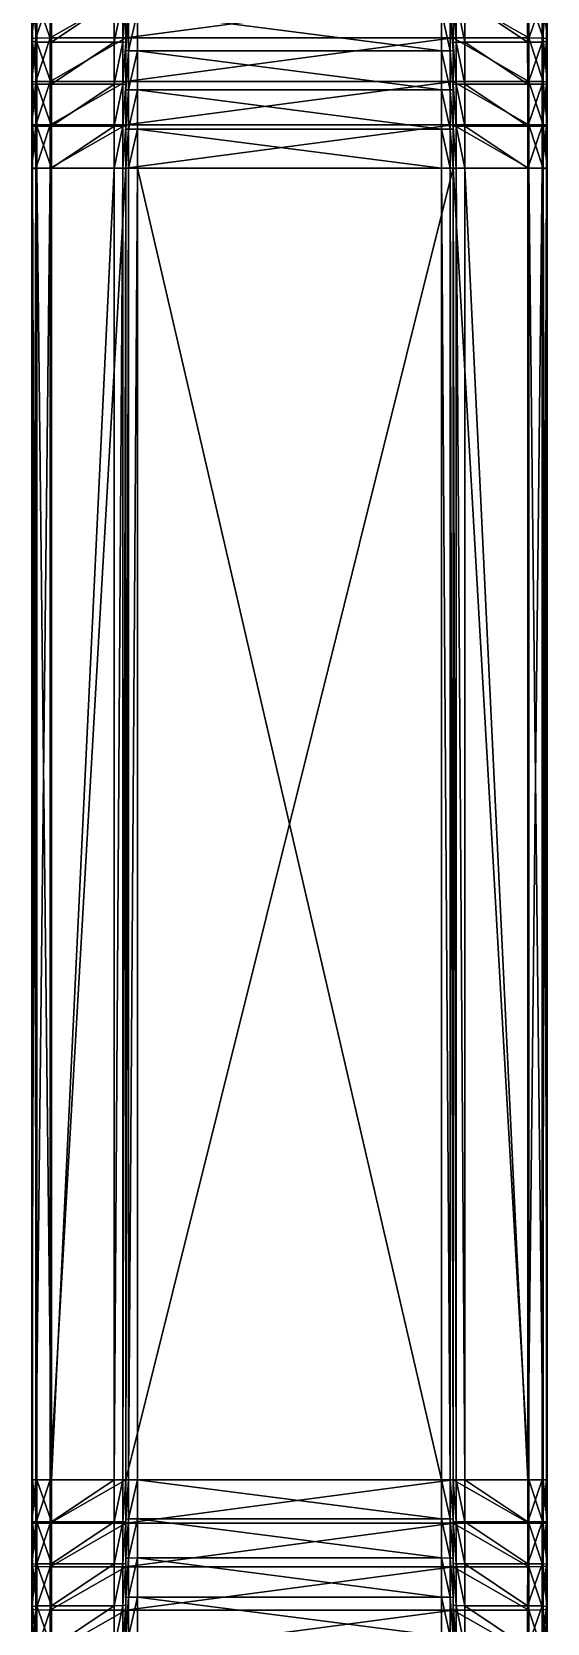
# Model space of a CAD drawing. Header units: metres. Extents: x -3624 to 1108, y -1406 to 909.
# Drawn here: x 1063.2 to 1107.5, y 634.7 to 771.6 of the extents above; entities that cross this region are included whole.
import ezdxf

# ---------------------------------------------------------------- set-up
doc = ezdxf.new("R2010")
doc.units = ezdxf.units.M

msp = doc.modelspace()

# ---------------------------------------------------------------- linework, layer by layer
for points in [[(1063.32, 904.35, 374.43), (1063.2, 785.9, 386.85), (1063.19, 771.04, 387.78)], [(1063.32, 904.35, 374.43), (1063.19, 771.04, 387.78), (1063.26, 774.42, 380.83)], [(1107.54, 771.04, 387.78), (1107.53, 785.9, 386.85), (1107.41, 904.35, 374.43)], [(1107.47, 774.42, 380.83), (1107.54, 771.04, 387.78), (1107.41, 904.35, 374.43)], [(1071.27, 899.02, 366.65), (1071.27, 785.08, 377.5), (1071.27, 508.73, 368.05)], [(1071.27, 874.83, 359.14), (1071.27, 899.02, 366.65), (1071.27, 508.73, 368.05)], [(1099.45, 508.73, 368.05), (1099.45, 785.08, 377.5), (1099.45, 899.02, 366.65)], [(1099.45, 508.73, 368.05), (1099.45, 899.02, 366.65), (1099.45, 874.83, 359.14)], [(1071.27, 874.01, 358.87), (1071.27, 874.83, 359.14), (1071.27, 508.73, 368.05)], [(1099.45, 508.73, 368.05), (1099.45, 874.83, 359.14), (1099.45, 874.01, 358.87)], [(1071.27, 873.23, 358.48), (1071.27, 874.01, 358.87), (1071.27, 508.73, 368.05)], [(1099.45, 508.73, 368.05), (1099.45, 874.01, 358.87), (1099.45, 873.23, 358.48)], [(1071.27, 872.52, 357.96), (1071.27, 873.23, 358.48), (1071.27, 508.73, 368.05)], [(1071.27, 766.64, 360.52), (1071.27, 871.91, 357.34), (1071.27, 872.52, 357.96)], [(1071.27, 766.64, 360.52), (1071.27, 872.52, 357.96), (1071.27, 508.73, 368.05)], [(1071.27, 770.02, 360.41), (1071.27, 871.4, 356.66), (1071.27, 871.91, 357.34)], [(1071.27, 766.64, 360.52), (1071.27, 770.02, 360.41), (1071.27, 871.91, 357.34)], [(1099.45, 763.26, 360.58), (1099.45, 508.73, 368.05), (1099.45, 873.23, 358.48)], [(1099.45, 766.64, 360.52), (1099.45, 763.26, 360.58), (1099.45, 873.23, 358.48)], [(1099.45, 766.64, 360.52), (1099.45, 873.23, 358.48), (1099.45, 872.52, 357.96)], [(1099.45, 766.64, 360.52), (1099.45, 872.52, 357.96), (1099.45, 871.91, 357.34)], [(1099.45, 766.64, 360.52), (1099.45, 871.91, 357.34), (1099.45, 871.4, 356.66)], [(1071.27, 770.02, 360.41), (1071.27, 773.39, 360.27), (1071.27, 871.4, 356.66)], [(1099.45, 770.02, 360.41), (1099.45, 766.64, 360.52), (1099.45, 871.4, 356.66)], [(1099.45, 770.02, 360.41), (1099.45, 871.4, 356.66), (1099.45, 871, 355.9)], [(1099.45, 773.39, 360.27), (1099.45, 770.02, 360.41), (1099.45, 871, 355.9)], [(1063.2, 785.9, 386.85), (1063.19, 778.47, 387.41), (1063.19, 771.04, 387.78)], [(1107.54, 771.04, 387.78), (1107.53, 778.47, 387.41), (1107.53, 785.9, 386.85)], [(1071.27, 785.08, 377.5), (1071.27, 777.89, 378.04), (1071.27, 770.69, 378.4)], [(1071.27, 785.08, 377.5), (1071.27, 770.69, 378.4), (1071.27, 647.08, 378.6)], [(1071.27, 785.08, 377.5), (1071.27, 647.08, 378.6), (1071.27, 509.4, 368.23)], [(1071.27, 785.08, 377.5), (1071.27, 509.4, 368.23), (1071.27, 509.03, 368.17)], [(1071.27, 785.08, 377.5), (1071.27, 509.03, 368.17), (1071.27, 508.73, 368.05)], [(1099.45, 770.69, 378.4), (1099.45, 777.89, 378.04), (1099.45, 785.08, 377.5)], [(1099.45, 647.08, 378.6), (1099.45, 770.69, 378.4), (1099.45, 785.08, 377.5)], [(1099.45, 509.4, 368.23), (1099.45, 647.08, 378.6), (1099.45, 785.08, 377.5)], [(1099.45, 509.03, 368.17), (1099.45, 509.4, 368.23), (1099.45, 785.08, 377.5)], [(1099.45, 508.73, 368.05), (1099.45, 509.03, 368.17), (1099.45, 785.08, 377.5)], [(1063.19, 778.47, 387.41), (1063.19, 774.76, 387.62), (1063.19, 771.04, 387.78)], [(1071.27, 777.89, 378.04), (1071.27, 774.29, 378.25), (1071.27, 770.69, 378.4)], [(1099.45, 770.69, 378.4), (1099.45, 774.29, 378.25), (1099.45, 777.89, 378.04)], [(1107.54, 771.04, 387.78), (1107.54, 774.76, 387.62), (1107.53, 778.47, 387.41)], [(1063.19, 771.04, 387.78), (1063.19, 774.76, 387.62), (1063.53, 774.82, 388.87)], [(1063.53, 774.82, 388.87), (1063.53, 771.09, 389.03), (1063.19, 771.04, 387.78)], [(1063.53, 771.09, 389.03), (1063.53, 774.82, 388.87), (1064.78, 774.84, 389.23)], [(1064.78, 774.84, 389.23), (1064.77, 771.1, 389.4), (1063.53, 771.09, 389.03)], [(1071.27, 774.84, 389.23), (1071.27, 771.1, 389.4), (1064.77, 771.1, 389.4)], [(1064.77, 771.1, 389.4), (1064.78, 774.84, 389.23), (1071.27, 774.84, 389.23)], [(1099.45, 774.84, 389.23), (1099.45, 771.1, 389.4), (1071.27, 771.1, 389.4)], [(1071.27, 771.1, 389.4), (1071.27, 774.84, 389.23), (1099.45, 774.84, 389.23)], [(1099.45, 774.84, 389.23), (1105.95, 774.84, 389.23), (1105.95, 771.1, 389.4)], [(1105.95, 771.1, 389.4), (1099.45, 771.1, 389.4), (1099.45, 774.84, 389.23)], [(1107.2, 771.09, 389.03), (1105.95, 771.1, 389.4), (1105.95, 774.84, 389.23)], [(1105.95, 774.84, 389.23), (1107.2, 774.82, 388.87), (1107.2, 771.09, 389.03)], [(1107.54, 771.04, 387.78), (1107.2, 771.09, 389.03), (1107.2, 774.82, 388.87)], [(1107.2, 774.82, 388.87), (1107.54, 774.76, 387.62), (1107.54, 771.04, 387.78)], [(1063.19, 771.04, 387.78), (1063.26, 770.79, 380.99), (1063.26, 774.42, 380.83)], [(1063.26, 774.42, 380.83), (1063.26, 770.79, 380.99), (1063.62, 770.74, 379.74)], [(1063.62, 770.74, 379.74), (1063.62, 774.36, 379.58), (1063.26, 774.42, 380.83)], [(1063.62, 774.36, 379.58), (1063.62, 770.74, 379.74), (1064.87, 770.73, 379.4)], [(1064.87, 770.73, 379.4), (1064.87, 774.34, 379.24), (1063.62, 774.36, 379.58)], [(1064.87, 770.73, 379.4), (1070.27, 770.73, 379.4), (1070.27, 774.34, 379.24)], [(1070.27, 774.34, 379.24), (1064.87, 774.34, 379.24), (1064.87, 770.73, 379.4)], [(1071.02, 774.33, 378.99), (1070.27, 774.34, 379.24), (1070.27, 770.73, 379.4)], [(1070.27, 770.73, 379.4), (1071.02, 770.72, 379.15), (1071.02, 774.33, 378.99)], [(1071.27, 774.29, 378.25), (1071.02, 774.33, 378.99), (1071.02, 770.72, 379.15)], [(1071.02, 770.72, 379.15), (1071.27, 770.69, 378.4), (1071.27, 774.29, 378.25)], [(1071.52, 773.36, 359.52), (1071.27, 773.39, 360.27), (1071.27, 770.02, 360.41)], [(1099.45, 770.02, 360.41), (1099.45, 773.39, 360.27), (1099.2, 773.36, 359.52)], [(1099.7, 770.72, 379.15), (1099.7, 774.33, 378.99), (1099.45, 774.29, 378.25)], [(1099.45, 774.29, 378.25), (1099.45, 770.69, 378.4), (1099.7, 770.72, 379.15)], [(1100.45, 770.73, 379.4), (1100.45, 774.34, 379.24), (1099.7, 774.33, 378.99)], [(1099.7, 774.33, 378.99), (1099.7, 770.72, 379.15), (1100.45, 770.73, 379.4)], [(1105.85, 770.73, 379.4), (1105.85, 774.34, 379.24), (1100.45, 774.34, 379.24)], [(1100.45, 774.34, 379.24), (1100.45, 770.73, 379.4), (1105.85, 770.73, 379.4)], [(1107.11, 774.36, 379.58), (1105.85, 774.34, 379.24), (1105.85, 770.73, 379.4)], [(1105.85, 770.73, 379.4), (1107.11, 770.74, 379.74), (1107.11, 774.36, 379.58)], [(1107.47, 774.42, 380.83), (1107.11, 774.36, 379.58), (1107.11, 770.74, 379.74)], [(1107.11, 770.74, 379.74), (1107.47, 770.79, 380.99), (1107.47, 774.42, 380.83)], [(1107.47, 774.42, 380.83), (1107.47, 770.79, 380.99), (1107.54, 771.04, 387.78)], [(1071.27, 770.02, 360.41), (1071.52, 769.99, 359.66), (1071.52, 773.36, 359.52)], [(1072.27, 773.34, 359.27), (1071.52, 773.36, 359.52), (1071.52, 769.99, 359.66)], [(1071.52, 769.99, 359.66), (1072.27, 769.98, 359.42), (1072.27, 773.34, 359.27)], [(1098.45, 769.98, 359.42), (1098.45, 773.34, 359.27), (1072.27, 773.34, 359.27)], [(1072.27, 773.34, 359.27), (1072.27, 769.98, 359.42), (1098.45, 769.98, 359.42)], [(1099.2, 769.99, 359.66), (1099.2, 773.36, 359.52), (1098.45, 773.34, 359.27)], [(1098.45, 773.34, 359.27), (1098.45, 769.98, 359.42), (1099.2, 769.99, 359.66)], [(1099.2, 773.36, 359.52), (1099.2, 769.99, 359.66), (1099.45, 770.02, 360.41)], [(1063.19, 767.32, 387.9), (1063.19, 771.04, 387.78), (1063.53, 771.09, 389.03)], [(1063.53, 771.09, 389.03), (1063.53, 767.36, 389.15), (1063.19, 767.32, 387.9)], [(1063.19, 771.04, 387.78), (1063.19, 767.32, 387.9), (1063.19, 763.61, 387.97)], [(1063.19, 771.04, 387.78), (1063.19, 763.61, 387.97), (1063.19, 647.09, 387.99)], [(1063.19, 771.04, 387.78), (1063.19, 647.09, 387.99), (1063.19, 632.21, 387.62)], [(1063.19, 771.04, 387.78), (1063.19, 632.21, 387.62), (1063.26, 632.55, 380.83)], [(1063.19, 771.04, 387.78), (1063.26, 632.55, 380.83), (1063.26, 636.18, 380.99)], [(1063.19, 771.04, 387.78), (1063.26, 636.18, 380.99), (1063.26, 639.81, 381.1)], [(1063.19, 771.04, 387.78), (1063.26, 639.81, 381.1), (1063.26, 643.45, 381.17)], [(1063.19, 771.04, 387.78), (1063.26, 643.45, 381.17), (1063.26, 647.08, 381.19)], [(1063.19, 771.04, 387.78), (1063.26, 647.08, 381.19), (1063.26, 759.89, 381.19)], [(1063.19, 771.04, 387.78), (1063.26, 759.89, 381.19), (1063.26, 763.52, 381.17)], [(1063.19, 771.04, 387.78), (1063.26, 763.52, 381.17), (1063.26, 767.16, 381.1)], [(1063.19, 771.04, 387.78), (1063.26, 767.16, 381.1), (1063.26, 770.79, 380.99)], [(1063.26, 770.79, 380.99), (1063.26, 767.16, 381.1), (1063.62, 767.12, 379.85)], [(1063.62, 767.12, 379.85), (1063.62, 770.74, 379.74), (1063.26, 770.79, 380.99)], [(1063.53, 767.36, 389.15), (1063.53, 771.09, 389.03), (1064.77, 771.1, 389.4)], [(1064.77, 771.1, 389.4), (1064.77, 767.36, 389.51), (1063.53, 767.36, 389.15)], [(1063.62, 770.74, 379.74), (1063.62, 767.12, 379.85), (1064.87, 767.12, 379.51)], [(1064.87, 767.12, 379.51), (1064.87, 770.73, 379.4), (1063.62, 770.74, 379.74)], [(1071.27, 771.1, 389.4), (1071.27, 767.36, 389.51), (1064.77, 767.36, 389.51)], [(1064.77, 767.36, 389.51), (1064.77, 771.1, 389.4), (1071.27, 771.1, 389.4)], [(1064.87, 767.12, 379.51), (1070.27, 767.12, 379.51), (1070.27, 770.73, 379.4)], [(1070.27, 770.73, 379.4), (1064.87, 770.73, 379.4), (1064.87, 767.12, 379.51)], [(1071.02, 770.72, 379.15), (1070.27, 770.73, 379.4), (1070.27, 767.12, 379.51)], [(1070.27, 767.12, 379.51), (1071.02, 767.11, 379.26), (1071.02, 770.72, 379.15)], [(1071.27, 770.69, 378.4), (1071.02, 770.72, 379.15), (1071.02, 767.11, 379.26)], [(1071.02, 767.11, 379.26), (1071.27, 767.09, 378.51), (1071.27, 770.69, 378.4)], [(1099.45, 771.1, 389.4), (1099.45, 767.36, 389.51), (1071.27, 767.36, 389.51)], [(1071.27, 767.36, 389.51), (1071.27, 771.1, 389.4), (1099.45, 771.1, 389.4)], [(1071.27, 770.69, 378.4), (1071.27, 767.09, 378.51), (1071.27, 763.49, 378.58)], [(1071.27, 770.69, 378.4), (1071.27, 763.49, 378.58), (1071.27, 647.08, 378.6)], [(1099.45, 771.1, 389.4), (1105.95, 771.1, 389.4), (1105.95, 767.36, 389.51)], [(1105.95, 767.36, 389.51), (1099.45, 767.36, 389.51), (1099.45, 771.1, 389.4)], [(1099.7, 767.11, 379.26), (1099.7, 770.72, 379.15), (1099.45, 770.69, 378.4)], [(1099.45, 763.49, 378.58), (1099.45, 767.09, 378.51), (1099.45, 770.69, 378.4)], [(1099.45, 647.08, 378.6), (1099.45, 763.49, 378.58), (1099.45, 770.69, 378.4)], [(1099.45, 770.69, 378.4), (1099.45, 767.09, 378.51), (1099.7, 767.11, 379.26)], [(1100.45, 767.12, 379.51), (1100.45, 770.73, 379.4), (1099.7, 770.72, 379.15)], [(1099.7, 770.72, 379.15), (1099.7, 767.11, 379.26), (1100.45, 767.12, 379.51)], [(1105.86, 767.12, 379.51), (1105.85, 770.73, 379.4), (1100.45, 770.73, 379.4)], [(1100.45, 770.73, 379.4), (1100.45, 767.12, 379.51), (1105.86, 767.12, 379.51)], [(1107.11, 770.74, 379.74), (1105.85, 770.73, 379.4), (1105.86, 767.12, 379.51)], [(1105.86, 767.12, 379.51), (1107.11, 767.12, 379.85), (1107.11, 770.74, 379.74)], [(1107.2, 767.36, 389.15), (1105.95, 767.36, 389.51), (1105.95, 771.1, 389.4)], [(1105.95, 771.1, 389.4), (1107.2, 771.09, 389.03), (1107.2, 767.36, 389.15)], [(1107.47, 770.79, 380.99), (1107.11, 770.74, 379.74), (1107.11, 767.12, 379.85)], [(1107.11, 767.12, 379.85), (1107.47, 767.16, 381.1), (1107.47, 770.79, 380.99)], [(1107.54, 767.32, 387.9), (1107.2, 767.36, 389.15), (1107.2, 771.09, 389.03)], [(1107.2, 771.09, 389.03), (1107.54, 771.04, 387.78), (1107.54, 767.32, 387.9)], [(1107.47, 632.55, 380.83), (1107.54, 632.21, 387.62), (1107.54, 771.04, 387.78)], [(1107.47, 636.18, 380.99), (1107.47, 632.55, 380.83), (1107.54, 771.04, 387.78)], [(1107.47, 639.81, 381.1), (1107.47, 636.18, 380.99), (1107.54, 771.04, 387.78)], [(1107.47, 643.45, 381.17), (1107.47, 639.81, 381.1), (1107.54, 771.04, 387.78)], [(1107.47, 647.08, 381.19), (1107.47, 643.45, 381.17), (1107.54, 771.04, 387.78)], [(1107.47, 759.89, 381.19), (1107.47, 647.08, 381.19), (1107.54, 771.04, 387.78)], [(1107.47, 763.52, 381.17), (1107.47, 759.89, 381.19), (1107.54, 771.04, 387.78)], [(1107.47, 767.16, 381.1), (1107.47, 763.52, 381.17), (1107.54, 771.04, 387.78)], [(1107.47, 770.79, 380.99), (1107.47, 767.16, 381.1), (1107.54, 771.04, 387.78)], [(1107.54, 763.61, 387.97), (1107.54, 767.32, 387.9), (1107.54, 771.04, 387.78)], [(1107.54, 647.09, 387.99), (1107.54, 763.61, 387.97), (1107.54, 771.04, 387.78)], [(1107.54, 632.21, 387.62), (1107.54, 647.09, 387.99), (1107.54, 771.04, 387.78)], [(1071.52, 769.99, 359.66), (1071.27, 770.02, 360.41), (1071.27, 766.64, 360.52)], [(1071.27, 766.64, 360.52), (1071.52, 766.62, 359.77), (1071.52, 769.99, 359.66)], [(1072.27, 769.98, 359.42), (1071.52, 769.99, 359.66), (1071.52, 766.62, 359.77)], [(1071.52, 766.62, 359.77), (1072.27, 766.62, 359.52), (1072.27, 769.98, 359.42)], [(1098.45, 766.62, 359.52), (1098.45, 769.98, 359.42), (1072.27, 769.98, 359.42)], [(1072.27, 769.98, 359.42), (1072.27, 766.62, 359.52), (1098.45, 766.62, 359.52)], [(1099.2, 766.62, 359.77), (1099.2, 769.99, 359.66), (1098.45, 769.98, 359.42)], [(1098.45, 769.98, 359.42), (1098.45, 766.62, 359.52), (1099.2, 766.62, 359.77)], [(1099.45, 766.64, 360.52), (1099.45, 770.02, 360.41), (1099.2, 769.99, 359.66)], [(1099.2, 769.99, 359.66), (1099.2, 766.62, 359.77), (1099.45, 766.64, 360.52)], [(1063.19, 763.61, 387.97), (1063.19, 767.32, 387.9), (1063.53, 767.36, 389.15)], [(1063.53, 767.36, 389.15), (1063.53, 763.62, 389.22), (1063.19, 763.61, 387.97)], [(1063.26, 767.16, 381.1), (1063.26, 763.52, 381.17), (1063.62, 763.51, 379.92)], [(1063.62, 763.51, 379.92), (1063.62, 767.12, 379.85), (1063.26, 767.16, 381.1)], [(1063.53, 763.62, 389.22), (1063.53, 767.36, 389.15), (1064.77, 767.36, 389.51)], [(1064.77, 767.36, 389.51), (1064.77, 763.63, 389.58), (1063.53, 763.62, 389.22)], [(1063.62, 767.12, 379.85), (1063.62, 763.51, 379.92), (1064.87, 763.5, 379.58)], [(1064.87, 763.5, 379.58), (1064.87, 767.12, 379.51), (1063.62, 767.12, 379.85)], [(1071.27, 767.36, 389.51), (1071.27, 763.63, 389.58), (1064.77, 763.63, 389.58)], [(1064.77, 763.63, 389.58), (1064.77, 767.36, 389.51), (1071.27, 767.36, 389.51)], [(1064.87, 763.5, 379.58), (1070.27, 763.5, 379.58), (1070.27, 767.12, 379.51)], [(1070.27, 767.12, 379.51), (1064.87, 767.12, 379.51), (1064.87, 763.5, 379.58)], [(1071.02, 767.11, 379.26), (1070.27, 767.12, 379.51), (1070.27, 763.5, 379.58)], [(1070.27, 763.5, 379.58), (1071.02, 763.5, 379.33), (1071.02, 767.11, 379.26)], [(1071.27, 767.09, 378.51), (1071.02, 767.11, 379.26), (1071.02, 763.5, 379.33)], [(1071.02, 763.5, 379.33), (1071.27, 763.49, 378.58), (1071.27, 767.09, 378.51)], [(1099.45, 767.36, 389.51), (1099.45, 763.63, 389.58), (1071.27, 763.63, 389.58)], [(1071.27, 763.63, 389.58), (1071.27, 767.36, 389.51), (1099.45, 767.36, 389.51)], [(1071.52, 766.62, 359.77), (1071.27, 766.64, 360.52), (1071.27, 763.26, 360.58)], [(1071.27, 763.26, 360.58), (1071.27, 766.64, 360.52), (1071.27, 508.73, 368.05)], [(1071.27, 763.26, 360.58), (1071.52, 763.25, 359.83), (1071.52, 766.62, 359.77)], [(1071.52, 763.25, 359.83), (1072.27, 763.25, 359.58), (1072.27, 766.62, 359.52)], [(1072.27, 766.62, 359.52), (1071.52, 766.62, 359.77), (1071.52, 763.25, 359.83)], [(1098.45, 763.25, 359.58), (1098.45, 766.62, 359.52), (1072.27, 766.62, 359.52)], [(1072.27, 766.62, 359.52), (1072.27, 763.25, 359.58), (1098.45, 763.25, 359.58)], [(1099.2, 763.25, 359.83), (1099.2, 766.62, 359.77), (1098.45, 766.62, 359.52)], [(1098.45, 766.62, 359.52), (1098.45, 763.25, 359.58), (1099.2, 763.25, 359.83)], [(1099.45, 763.26, 360.58), (1099.45, 766.64, 360.52), (1099.2, 766.62, 359.77)], [(1099.2, 766.62, 359.77), (1099.2, 763.25, 359.83), (1099.45, 763.26, 360.58)], [(1099.45, 767.36, 389.51), (1105.95, 767.36, 389.51), (1105.95, 763.63, 389.58)], [(1105.95, 763.63, 389.58), (1099.45, 763.63, 389.58), (1099.45, 767.36, 389.51)], [(1099.7, 763.5, 379.33), (1099.7, 767.11, 379.26), (1099.45, 767.09, 378.51)], [(1099.45, 767.09, 378.51), (1099.45, 763.49, 378.58), (1099.7, 763.5, 379.33)], [(1100.45, 763.5, 379.58), (1100.45, 767.12, 379.51), (1099.7, 767.11, 379.26)], [(1099.7, 767.11, 379.26), (1099.7, 763.5, 379.33), (1100.45, 763.5, 379.58)], [(1105.86, 763.5, 379.58), (1105.86, 767.12, 379.51), (1100.45, 767.12, 379.51)], [(1100.45, 767.12, 379.51), (1100.45, 763.5, 379.58), (1105.86, 763.5, 379.58)], [(1107.11, 767.12, 379.85), (1105.86, 767.12, 379.51), (1105.86, 763.5, 379.58)], [(1105.86, 763.5, 379.58), (1107.11, 763.51, 379.92), (1107.11, 767.12, 379.85)], [(1107.2, 763.62, 389.22), (1105.95, 763.63, 389.58), (1105.95, 767.36, 389.51)], [(1105.95, 767.36, 389.51), (1107.2, 767.36, 389.15), (1107.2, 763.62, 389.22)], [(1107.47, 767.16, 381.1), (1107.11, 767.12, 379.85), (1107.11, 763.51, 379.92)], [(1107.11, 763.51, 379.92), (1107.47, 763.52, 381.17), (1107.47, 767.16, 381.1)], [(1107.54, 763.61, 387.97), (1107.2, 763.62, 389.22), (1107.2, 767.36, 389.15)], [(1107.2, 767.36, 389.15), (1107.54, 767.32, 387.9), (1107.54, 763.61, 387.97)], [(1063.19, 759.88, 387.99), (1063.19, 763.61, 387.97), (1063.53, 763.62, 389.22)], [(1063.53, 763.62, 389.22), (1063.53, 759.88, 389.24), (1063.19, 759.88, 387.99)], [(1063.19, 763.61, 387.97), (1063.19, 759.88, 387.99), (1063.19, 647.09, 387.99)], [(1063.26, 763.52, 381.17), (1063.26, 759.89, 381.19), (1063.62, 759.89, 379.94)], [(1063.62, 759.89, 379.94), (1063.62, 763.51, 379.92), (1063.26, 763.52, 381.17)], [(1063.53, 759.88, 389.24), (1063.53, 763.62, 389.22), (1064.77, 763.63, 389.58)], [(1064.77, 763.63, 389.58), (1064.77, 759.89, 389.61), (1063.53, 759.88, 389.24)], [(1063.62, 763.51, 379.92), (1063.62, 759.89, 379.94), (1064.87, 759.89, 379.6)], [(1064.87, 759.89, 379.6), (1064.87, 763.5, 379.58), (1063.62, 763.51, 379.92)], [(1071.27, 763.63, 389.58), (1071.27, 759.89, 389.61), (1064.77, 759.89, 389.61)], [(1064.77, 759.89, 389.61), (1064.77, 763.63, 389.58), (1071.27, 763.63, 389.58)], [(1064.87, 759.89, 379.6), (1070.27, 759.89, 379.6), (1070.27, 763.5, 379.58)], [(1070.27, 763.5, 379.58), (1064.87, 763.5, 379.58), (1064.87, 759.89, 379.6)], [(1070.27, 759.89, 379.6), (1071.02, 759.88, 379.35), (1071.02, 763.5, 379.33)], [(1071.02, 763.5, 379.33), (1070.27, 763.5, 379.58), (1070.27, 759.89, 379.6)], [(1071.27, 763.49, 378.58), (1071.02, 763.5, 379.33), (1071.02, 759.88, 379.35)], [(1071.02, 759.88, 379.35), (1071.27, 759.88, 378.6), (1071.27, 763.49, 378.58)], [(1099.45, 763.63, 389.58), (1099.45, 759.89, 389.61), (1071.27, 759.89, 389.61)], [(1071.27, 759.89, 389.61), (1071.27, 763.63, 389.58), (1099.45, 763.63, 389.58)], [(1071.27, 763.49, 378.58), (1071.27, 759.88, 378.6), (1071.27, 647.08, 378.6)], [(1071.52, 763.25, 359.83), (1071.27, 763.26, 360.58), (1071.27, 759.89, 360.6)], [(1071.27, 759.89, 360.6), (1071.27, 763.26, 360.58), (1071.27, 508.73, 368.05)], [(1071.27, 759.89, 360.6), (1071.52, 759.89, 359.85), (1071.52, 763.25, 359.83)], [(1071.52, 759.89, 359.85), (1072.27, 759.89, 359.6), (1072.27, 763.25, 359.58)], [(1072.27, 763.25, 359.58), (1071.52, 763.25, 359.83), (1071.52, 759.89, 359.85)], [(1098.45, 759.89, 359.6), (1098.45, 763.25, 359.58), (1072.27, 763.25, 359.58)], [(1072.27, 763.25, 359.58), (1072.27, 759.89, 359.6), (1098.45, 759.89, 359.6)], [(1099.2, 759.89, 359.85), (1099.2, 763.25, 359.83), (1098.45, 763.25, 359.58)], [(1098.45, 763.25, 359.58), (1098.45, 759.89, 359.6), (1099.2, 759.89, 359.85)], [(1099.45, 759.89, 360.6), (1099.45, 763.26, 360.58), (1099.2, 763.25, 359.83)], [(1099.2, 763.25, 359.83), (1099.2, 759.89, 359.85), (1099.45, 759.89, 360.6)], [(1099.45, 763.63, 389.58), (1105.95, 763.63, 389.58), (1105.95, 759.89, 389.61)], [(1105.95, 759.89, 389.61), (1099.45, 759.89, 389.61), (1099.45, 763.63, 389.58)], [(1099.7, 759.88, 379.35), (1099.7, 763.5, 379.33), (1099.45, 763.49, 378.58)], [(1099.45, 647.08, 378.6), (1099.45, 759.88, 378.6), (1099.45, 763.49, 378.58)], [(1099.45, 763.49, 378.58), (1099.45, 759.88, 378.6), (1099.7, 759.88, 379.35)], [(1099.45, 763.26, 360.58), (1099.45, 759.89, 360.6), (1099.45, 508.73, 368.05)], [(1100.45, 759.89, 379.6), (1100.45, 763.5, 379.58), (1099.7, 763.5, 379.33)], [(1099.7, 763.5, 379.33), (1099.7, 759.88, 379.35), (1100.45, 759.89, 379.6)], [(1105.86, 759.89, 379.6), (1105.86, 763.5, 379.58), (1100.45, 763.5, 379.58)], [(1100.45, 763.5, 379.58), (1100.45, 759.89, 379.6), (1105.86, 759.89, 379.6)], [(1107.11, 763.51, 379.92), (1105.86, 763.5, 379.58), (1105.86, 759.89, 379.6)], [(1105.86, 759.89, 379.6), (1107.11, 759.89, 379.94), (1107.11, 763.51, 379.92)], [(1107.2, 759.88, 389.24), (1105.95, 759.89, 389.61), (1105.95, 763.63, 389.58)], [(1105.95, 763.63, 389.58), (1107.2, 763.62, 389.22), (1107.2, 759.88, 389.24)], [(1107.47, 763.52, 381.17), (1107.11, 763.51, 379.92), (1107.11, 759.89, 379.94)], [(1107.11, 759.89, 379.94), (1107.47, 759.89, 381.19), (1107.47, 763.52, 381.17)], [(1107.54, 759.88, 387.99), (1107.2, 759.88, 389.24), (1107.2, 763.62, 389.22)], [(1107.2, 763.62, 389.22), (1107.54, 763.61, 387.97), (1107.54, 759.88, 387.99)], [(1107.54, 647.09, 387.99), (1107.54, 759.88, 387.99), (1107.54, 763.61, 387.97)], [(1063.19, 647.09, 387.99), (1063.19, 759.88, 387.99), (1063.53, 759.88, 389.24)], [(1063.53, 759.88, 389.24), (1063.53, 647.08, 389.24), (1063.19, 647.09, 387.99)], [(1063.26, 759.89, 381.19), (1063.26, 647.08, 381.19), (1063.62, 647.08, 379.94)], [(1063.62, 647.08, 379.94), (1063.62, 759.89, 379.94), (1063.26, 759.89, 381.19)], [(1063.53, 647.08, 389.24), (1063.53, 759.88, 389.24), (1064.77, 759.89, 389.61)], [(1064.77, 759.89, 389.61), (1064.77, 647.08, 389.61), (1063.53, 647.08, 389.24)], [(1063.62, 759.89, 379.94), (1063.62, 647.08, 379.94), (1064.87, 647.08, 379.6)], [(1064.87, 647.08, 379.6), (1064.87, 759.89, 379.6), (1063.62, 759.89, 379.94)], [(1071.27, 759.89, 389.61), (1071.27, 647.08, 389.61), (1064.77, 647.08, 389.61)], [(1064.77, 647.08, 389.61), (1064.77, 759.89, 389.61), (1071.27, 759.89, 389.61)], [(1064.87, 647.08, 379.6), (1070.27, 647.08, 379.6), (1070.27, 759.89, 379.6)], [(1070.27, 759.89, 379.6), (1064.87, 759.89, 379.6), (1064.87, 647.08, 379.6)], [(1071.02, 759.88, 379.35), (1070.27, 759.89, 379.6), (1070.27, 647.08, 379.6)], [(1070.27, 647.08, 379.6), (1071.02, 647.08, 379.35), (1071.02, 759.88, 379.35)], [(1071.02, 647.08, 379.35), (1071.27, 647.08, 378.6), (1071.27, 759.88, 378.6)], [(1071.27, 759.88, 378.6), (1071.02, 759.88, 379.35), (1071.02, 647.08, 379.35)], [(1071.27, 647.08, 360.6), (1071.52, 647.08, 359.85), (1071.52, 759.89, 359.85)], [(1071.52, 759.89, 359.85), (1071.27, 759.89, 360.6), (1071.27, 647.08, 360.6)], [(1099.45, 759.89, 389.61), (1099.45, 647.08, 389.61), (1071.27, 647.08, 389.61)], [(1071.27, 647.08, 389.61), (1071.27, 759.89, 389.61), (1099.45, 759.89, 389.61)], [(1071.27, 647.08, 360.6), (1071.27, 759.89, 360.6), (1071.27, 508.73, 368.05)], [(1071.52, 647.08, 359.85), (1072.27, 647.08, 359.6), (1072.27, 759.89, 359.6)], [(1072.27, 759.89, 359.6), (1071.52, 759.89, 359.85), (1071.52, 647.08, 359.85)], [(1098.45, 647.08, 359.6), (1098.45, 759.89, 359.6), (1072.27, 759.89, 359.6)], [(1072.27, 759.89, 359.6), (1072.27, 647.08, 359.6), (1098.45, 647.08, 359.6)], [(1099.2, 647.08, 359.85), (1099.2, 759.89, 359.85), (1098.45, 759.89, 359.6)], [(1098.45, 759.89, 359.6), (1098.45, 647.08, 359.6), (1099.2, 647.08, 359.85)], [(1099.45, 647.08, 360.6), (1099.45, 759.89, 360.6), (1099.2, 759.89, 359.85)], [(1099.2, 759.89, 359.85), (1099.2, 647.08, 359.85), (1099.45, 647.08, 360.6)], [(1099.45, 759.89, 360.6), (1099.45, 647.08, 360.6), (1099.45, 508.73, 368.05)], [(1099.45, 759.89, 389.61), (1105.95, 759.89, 389.61), (1105.95, 647.08, 389.61)], [(1105.95, 647.08, 389.61), (1099.45, 647.08, 389.61), (1099.45, 759.89, 389.61)], [(1099.7, 647.08, 379.35), (1099.7, 759.88, 379.35), (1099.45, 759.88, 378.6)], [(1099.45, 759.88, 378.6), (1099.45, 647.08, 378.6), (1099.7, 647.08, 379.35)], [(1100.45, 647.08, 379.6), (1100.45, 759.89, 379.6), (1099.7, 759.88, 379.35)], [(1099.7, 759.88, 379.35), (1099.7, 647.08, 379.35), (1100.45, 647.08, 379.6)], [(1105.86, 647.08, 379.6), (1105.86, 759.89, 379.6), (1100.45, 759.89, 379.6)], [(1100.45, 759.89, 379.6), (1100.45, 647.08, 379.6), (1105.86, 647.08, 379.6)], [(1107.11, 759.89, 379.94), (1105.86, 759.89, 379.6), (1105.86, 647.08, 379.6)], [(1105.86, 647.08, 379.6), (1107.11, 647.08, 379.94), (1107.11, 759.89, 379.94)], [(1107.2, 647.08, 389.24), (1105.95, 647.08, 389.61), (1105.95, 759.89, 389.61)], [(1105.95, 759.89, 389.61), (1107.2, 759.88, 389.24), (1107.2, 647.08, 389.24)], [(1107.47, 759.89, 381.19), (1107.11, 759.89, 379.94), (1107.11, 647.08, 379.94)], [(1107.11, 647.08, 379.94), (1107.47, 647.08, 381.19), (1107.47, 759.89, 381.19)], [(1107.54, 647.09, 387.99), (1107.2, 647.08, 389.24), (1107.2, 759.88, 389.24)], [(1107.2, 759.88, 389.24), (1107.54, 759.88, 387.99), (1107.54, 647.09, 387.99)], [(1063.19, 643.36, 387.97), (1063.19, 647.09, 387.99), (1063.53, 647.08, 389.24)], [(1063.19, 647.09, 387.99), (1063.19, 643.36, 387.97), (1063.19, 639.64, 387.9)], [(1063.19, 647.09, 387.99), (1063.19, 639.64, 387.9), (1063.19, 632.21, 387.62)], [(1063.53, 647.08, 389.24), (1063.53, 643.35, 389.22), (1063.19, 643.36, 387.97)], [(1063.26, 647.08, 381.19), (1063.26, 643.45, 381.17), (1063.62, 643.46, 379.92)], [(1063.62, 643.46, 379.92), (1063.62, 647.08, 379.94), (1063.26, 647.08, 381.19)], [(1063.53, 643.35, 389.22), (1063.53, 647.08, 389.24), (1064.77, 647.08, 389.61)], [(1064.77, 647.08, 389.61), (1064.77, 643.34, 389.58), (1063.53, 643.35, 389.22)], [(1063.62, 647.08, 379.94), (1063.62, 643.46, 379.92), (1064.87, 643.47, 379.58)], [(1064.87, 643.47, 379.58), (1064.87, 647.08, 379.6), (1063.62, 647.08, 379.94)], [(1071.27, 647.08, 389.61), (1071.27, 643.34, 389.58), (1064.77, 643.34, 389.58)], [(1064.77, 643.34, 389.58), (1064.77, 647.08, 389.61), (1071.27, 647.08, 389.61)], [(1064.87, 643.47, 379.58), (1070.27, 643.47, 379.58), (1070.27, 647.08, 379.6)], [(1070.27, 647.08, 379.6), (1064.87, 647.08, 379.6), (1064.87, 643.47, 379.58)], [(1070.27, 643.47, 379.58), (1071.02, 643.47, 379.33), (1071.02, 647.08, 379.35)], [(1071.02, 647.08, 379.35), (1070.27, 647.08, 379.6), (1070.27, 643.47, 379.58)], [(1071.02, 643.47, 379.33), (1071.27, 643.48, 378.58), (1071.27, 647.08, 378.6)], [(1071.27, 647.08, 378.6), (1071.02, 647.08, 379.35), (1071.02, 643.47, 379.33)], [(1071.27, 643.7, 360.58), (1071.52, 643.71, 359.83), (1071.52, 647.08, 359.85)], [(1071.52, 647.08, 359.85), (1071.27, 647.08, 360.6), (1071.27, 643.7, 360.58)], [(1099.45, 647.08, 389.61), (1099.45, 643.34, 389.58), (1071.27, 643.34, 389.58)], [(1071.27, 643.34, 389.58), (1071.27, 647.08, 389.61), (1099.45, 647.08, 389.61)], [(1071.27, 647.08, 378.6), (1071.27, 643.48, 378.58), (1071.27, 639.88, 378.51)], [(1071.27, 647.08, 378.6), (1071.27, 639.88, 378.51), (1071.27, 632.68, 378.25)], [(1071.27, 647.08, 378.6), (1071.27, 632.68, 378.25), (1071.27, 509.4, 368.23)], [(1071.27, 643.7, 360.58), (1071.27, 647.08, 360.6), (1071.27, 508.73, 368.05)], [(1071.52, 643.71, 359.83), (1072.27, 643.72, 359.58), (1072.27, 647.08, 359.6)], [(1072.27, 647.08, 359.6), (1071.52, 647.08, 359.85), (1071.52, 643.71, 359.83)], [(1098.45, 643.72, 359.58), (1098.45, 647.08, 359.6), (1072.27, 647.08, 359.6)], [(1072.27, 647.08, 359.6), (1072.27, 643.72, 359.58), (1098.45, 643.72, 359.58)], [(1099.2, 643.71, 359.83), (1099.2, 647.08, 359.85), (1098.45, 647.08, 359.6)], [(1098.45, 647.08, 359.6), (1098.45, 643.72, 359.58), (1099.2, 643.71, 359.83)], [(1099.45, 643.7, 360.58), (1099.45, 647.08, 360.6), (1099.2, 647.08, 359.85)], [(1099.2, 647.08, 359.85), (1099.2, 643.71, 359.83), (1099.45, 643.7, 360.58)], [(1099.45, 647.08, 360.6), (1099.45, 643.7, 360.58), (1099.45, 508.73, 368.05)], [(1099.45, 639.88, 378.51), (1099.45, 643.48, 378.58), (1099.45, 647.08, 378.6)], [(1099.45, 632.68, 378.25), (1099.45, 639.88, 378.51), (1099.45, 647.08, 378.6)], [(1099.45, 509.4, 368.23), (1099.45, 632.68, 378.25), (1099.45, 647.08, 378.6)], [(1099.45, 647.08, 389.61), (1105.95, 647.08, 389.61), (1105.95, 643.34, 389.58)], [(1105.95, 643.34, 389.58), (1099.45, 643.34, 389.58), (1099.45, 647.08, 389.61)], [(1099.7, 643.47, 379.33), (1099.7, 647.08, 379.35), (1099.45, 647.08, 378.6)], [(1099.45, 647.08, 378.6), (1099.45, 643.48, 378.58), (1099.7, 643.47, 379.33)], [(1100.45, 643.47, 379.58), (1100.45, 647.08, 379.6), (1099.7, 647.08, 379.35)], [(1099.7, 647.08, 379.35), (1099.7, 643.47, 379.33), (1100.45, 643.47, 379.58)], [(1105.86, 643.47, 379.58), (1105.86, 647.08, 379.6), (1100.45, 647.08, 379.6)], [(1100.45, 647.08, 379.6), (1100.45, 643.47, 379.58), (1105.86, 643.47, 379.58)], [(1107.11, 647.08, 379.94), (1105.86, 647.08, 379.6), (1105.86, 643.47, 379.58)], [(1105.86, 643.47, 379.58), (1107.11, 643.46, 379.92), (1107.11, 647.08, 379.94)], [(1107.2, 643.35, 389.22), (1105.95, 643.34, 389.58), (1105.95, 647.08, 389.61)], [(1105.95, 647.08, 389.61), (1107.2, 647.08, 389.24), (1107.2, 643.35, 389.22)], [(1107.47, 647.08, 381.19), (1107.11, 647.08, 379.94), (1107.11, 643.46, 379.92)], [(1107.11, 643.46, 379.92), (1107.47, 643.45, 381.17), (1107.47, 647.08, 381.19)], [(1107.2, 647.08, 389.24), (1107.54, 647.09, 387.99), (1107.54, 643.36, 387.97)], [(1107.54, 643.36, 387.97), (1107.2, 643.35, 389.22), (1107.2, 647.08, 389.24)], [(1107.54, 639.64, 387.9), (1107.54, 643.36, 387.97), (1107.54, 647.09, 387.99)], [(1107.54, 632.21, 387.62), (1107.54, 639.64, 387.9), (1107.54, 647.09, 387.99)], [(1063.19, 639.64, 387.9), (1063.19, 643.36, 387.97), (1063.53, 643.35, 389.22)], [(1063.53, 643.35, 389.22), (1063.53, 639.61, 389.15), (1063.19, 639.64, 387.9)], [(1063.62, 639.84, 379.85), (1063.62, 643.46, 379.92), (1063.26, 643.45, 381.17)], [(1063.26, 643.45, 381.17), (1063.26, 639.81, 381.1), (1063.62, 639.84, 379.85)], [(1063.53, 639.61, 389.15), (1063.53, 643.35, 389.22), (1064.77, 643.34, 389.58)], [(1064.77, 643.34, 389.58), (1064.77, 639.6, 389.51), (1063.53, 639.61, 389.15)], [(1064.87, 639.85, 379.51), (1064.87, 643.47, 379.58), (1063.62, 643.46, 379.92)], [(1063.62, 643.46, 379.92), (1063.62, 639.84, 379.85), (1064.87, 639.85, 379.51)], [(1071.27, 643.34, 389.58), (1071.27, 639.6, 389.51), (1064.77, 639.6, 389.51)], [(1064.77, 639.6, 389.51), (1064.77, 643.34, 389.58), (1071.27, 643.34, 389.58)], [(1064.87, 639.85, 379.51), (1070.27, 639.85, 379.51), (1070.27, 643.47, 379.58)], [(1070.27, 643.47, 379.58), (1064.87, 643.47, 379.58), (1064.87, 639.85, 379.51)], [(1070.27, 639.85, 379.51), (1071.02, 639.86, 379.26), (1071.02, 643.47, 379.33)], [(1071.02, 643.47, 379.33), (1070.27, 643.47, 379.58), (1070.27, 639.85, 379.51)], [(1071.02, 639.86, 379.26), (1071.27, 639.88, 378.51), (1071.27, 643.48, 378.58)], [(1071.27, 643.48, 378.58), (1071.02, 643.47, 379.33), (1071.02, 639.86, 379.26)], [(1071.27, 640.33, 360.52), (1071.52, 640.34, 359.77), (1071.52, 643.71, 359.83)], [(1071.52, 643.71, 359.83), (1071.27, 643.7, 360.58), (1071.27, 640.33, 360.52)], [(1071.27, 640.33, 360.52), (1071.27, 643.7, 360.58), (1071.27, 508.73, 368.05)], [(1099.45, 643.34, 389.58), (1099.45, 639.6, 389.51), (1071.27, 639.6, 389.51)], [(1071.27, 639.6, 389.51), (1071.27, 643.34, 389.58), (1099.45, 643.34, 389.58)], [(1071.52, 640.34, 359.77), (1072.27, 640.35, 359.52), (1072.27, 643.72, 359.58)], [(1072.27, 643.72, 359.58), (1071.52, 643.71, 359.83), (1071.52, 640.34, 359.77)], [(1098.45, 640.35, 359.52), (1098.45, 643.72, 359.58), (1072.27, 643.72, 359.58)], [(1072.27, 643.72, 359.58), (1072.27, 640.35, 359.52), (1098.45, 640.35, 359.52)], [(1099.2, 640.34, 359.77), (1099.2, 643.71, 359.83), (1098.45, 643.72, 359.58)], [(1098.45, 643.72, 359.58), (1098.45, 640.35, 359.52), (1099.2, 640.34, 359.77)], [(1099.45, 640.33, 360.52), (1099.45, 643.7, 360.58), (1099.2, 643.71, 359.83)], [(1099.2, 643.71, 359.83), (1099.2, 640.34, 359.77), (1099.45, 640.33, 360.52)], [(1099.45, 643.7, 360.58), (1099.45, 640.33, 360.52), (1099.45, 508.73, 368.05)], [(1099.7, 639.86, 379.26), (1099.7, 643.47, 379.33), (1099.45, 643.48, 378.58)], [(1099.45, 643.48, 378.58), (1099.45, 639.88, 378.51), (1099.7, 639.86, 379.26)], [(1099.45, 643.34, 389.58), (1105.95, 643.34, 389.58), (1105.95, 639.6, 389.51)], [(1105.95, 639.6, 389.51), (1099.45, 639.6, 389.51), (1099.45, 643.34, 389.58)], [(1100.45, 639.85, 379.51), (1100.45, 643.47, 379.58), (1099.7, 643.47, 379.33)], [(1099.7, 643.47, 379.33), (1099.7, 639.86, 379.26), (1100.45, 639.85, 379.51)], [(1105.86, 639.85, 379.51), (1105.86, 643.47, 379.58), (1100.45, 643.47, 379.58)], [(1100.45, 643.47, 379.58), (1100.45, 639.85, 379.51), (1105.86, 639.85, 379.51)], [(1107.11, 643.46, 379.92), (1105.86, 643.47, 379.58), (1105.86, 639.85, 379.51)], [(1105.86, 639.85, 379.51), (1107.11, 639.84, 379.85), (1107.11, 643.46, 379.92)], [(1105.95, 643.34, 389.58), (1107.2, 643.35, 389.22), (1107.2, 639.61, 389.15)], [(1107.2, 639.61, 389.15), (1105.95, 639.6, 389.51), (1105.95, 643.34, 389.58)], [(1107.47, 643.45, 381.17), (1107.11, 643.46, 379.92), (1107.11, 639.84, 379.85)], [(1107.11, 639.84, 379.85), (1107.47, 639.81, 381.1), (1107.47, 643.45, 381.17)], [(1107.2, 643.35, 389.22), (1107.54, 643.36, 387.97), (1107.54, 639.64, 387.9)], [(1107.54, 639.64, 387.9), (1107.2, 639.61, 389.15), (1107.2, 643.35, 389.22)], [(1063.19, 635.92, 387.78), (1063.19, 639.64, 387.9), (1063.53, 639.61, 389.15)], [(1063.19, 639.64, 387.9), (1063.19, 635.92, 387.78), (1063.19, 632.21, 387.62)], [(1063.53, 639.61, 389.15), (1063.53, 635.88, 389.03), (1063.19, 635.92, 387.78)], [(1063.62, 636.23, 379.74), (1063.62, 639.84, 379.85), (1063.26, 639.81, 381.1)], [(1063.26, 639.81, 381.1), (1063.26, 636.18, 380.99), (1063.62, 636.23, 379.74)], [(1063.53, 635.88, 389.03), (1063.53, 639.61, 389.15), (1064.77, 639.6, 389.51)], [(1064.77, 639.6, 389.51), (1064.77, 635.86, 389.4), (1063.53, 635.88, 389.03)], [(1064.87, 636.24, 379.4), (1064.87, 639.85, 379.51), (1063.62, 639.84, 379.85)], [(1063.62, 639.84, 379.85), (1063.62, 636.23, 379.74), (1064.87, 636.24, 379.4)], [(1071.27, 639.6, 389.51), (1071.27, 635.86, 389.4), (1064.77, 635.86, 389.4)], [(1064.77, 635.86, 389.4), (1064.77, 639.6, 389.51), (1071.27, 639.6, 389.51)], [(1064.87, 636.24, 379.4), (1070.27, 636.24, 379.4), (1070.27, 639.85, 379.51)], [(1070.27, 639.85, 379.51), (1064.87, 639.85, 379.51), (1064.87, 636.24, 379.4)], [(1070.27, 636.24, 379.4), (1071.02, 636.25, 379.15), (1071.02, 639.86, 379.26)], [(1071.02, 639.86, 379.26), (1070.27, 639.85, 379.51), (1070.27, 636.24, 379.4)], [(1071.02, 636.25, 379.15), (1071.27, 636.28, 378.4), (1071.27, 639.88, 378.51)], [(1071.27, 639.88, 378.51), (1071.02, 639.86, 379.26), (1071.02, 636.25, 379.15)], [(1071.27, 636.95, 360.41), (1071.52, 636.98, 359.66), (1071.52, 640.34, 359.77)], [(1071.52, 640.34, 359.77), (1071.27, 640.33, 360.52), (1071.27, 636.95, 360.41)], [(1071.27, 636.95, 360.41), (1071.27, 640.33, 360.52), (1071.27, 508.73, 368.05)], [(1071.27, 639.88, 378.51), (1071.27, 636.28, 378.4), (1071.27, 632.68, 378.25)], [(1099.45, 639.6, 389.51), (1099.45, 635.86, 389.4), (1071.27, 635.86, 389.4)], [(1071.27, 635.86, 389.4), (1071.27, 639.6, 389.51), (1099.45, 639.6, 389.51)], [(1071.52, 636.98, 359.66), (1072.27, 636.99, 359.42), (1072.27, 640.35, 359.52)], [(1072.27, 640.35, 359.52), (1071.52, 640.34, 359.77), (1071.52, 636.98, 359.66)], [(1098.45, 636.99, 359.42), (1098.45, 640.35, 359.52), (1072.27, 640.35, 359.52)], [(1072.27, 640.35, 359.52), (1072.27, 636.99, 359.42), (1098.45, 636.99, 359.42)], [(1099.2, 636.98, 359.66), (1099.2, 640.34, 359.77), (1098.45, 640.35, 359.52)], [(1098.45, 640.35, 359.52), (1098.45, 636.99, 359.42), (1099.2, 636.98, 359.66)], [(1099.45, 636.95, 360.41), (1099.45, 640.33, 360.52), (1099.2, 640.34, 359.77)], [(1099.2, 640.34, 359.77), (1099.2, 636.98, 359.66), (1099.45, 636.95, 360.41)], [(1099.45, 640.33, 360.52), (1099.45, 636.95, 360.41), (1099.45, 508.73, 368.05)], [(1099.45, 632.68, 378.25), (1099.45, 636.28, 378.4), (1099.45, 639.88, 378.51)], [(1099.7, 636.25, 379.15), (1099.7, 639.86, 379.26), (1099.45, 639.88, 378.51)], [(1099.45, 639.88, 378.51), (1099.45, 636.28, 378.4), (1099.7, 636.25, 379.15)], [(1099.45, 639.6, 389.51), (1105.95, 639.6, 389.51), (1105.95, 635.86, 389.4)], [(1105.95, 635.86, 389.4), (1099.45, 635.86, 389.4), (1099.45, 639.6, 389.51)], [(1100.45, 636.24, 379.4), (1100.45, 639.85, 379.51), (1099.7, 639.86, 379.26)], [(1099.7, 639.86, 379.26), (1099.7, 636.25, 379.15), (1100.45, 636.24, 379.4)], [(1105.85, 636.24, 379.4), (1105.86, 639.85, 379.51), (1100.45, 639.85, 379.51)], [(1100.45, 639.85, 379.51), (1100.45, 636.24, 379.4), (1105.85, 636.24, 379.4)], [(1107.11, 639.84, 379.85), (1105.86, 639.85, 379.51), (1105.85, 636.24, 379.4)], [(1105.85, 636.24, 379.4), (1107.11, 636.23, 379.74), (1107.11, 639.84, 379.85)], [(1105.95, 639.6, 389.51), (1107.2, 639.61, 389.15), (1107.2, 635.88, 389.03)], [(1107.2, 635.88, 389.03), (1105.95, 635.86, 389.4), (1105.95, 639.6, 389.51)], [(1107.47, 639.81, 381.1), (1107.11, 639.84, 379.85), (1107.11, 636.23, 379.74)], [(1107.11, 636.23, 379.74), (1107.47, 636.18, 380.99), (1107.47, 639.81, 381.1)], [(1107.2, 639.61, 389.15), (1107.54, 639.64, 387.9), (1107.54, 635.92, 387.78)], [(1107.54, 635.92, 387.78), (1107.2, 635.88, 389.03), (1107.2, 639.61, 389.15)], [(1107.54, 632.21, 387.62), (1107.54, 635.92, 387.78), (1107.54, 639.64, 387.9)], [(1071.27, 633.57, 360.27), (1071.52, 633.61, 359.52), (1071.52, 636.98, 359.66)], [(1071.52, 636.98, 359.66), (1071.27, 636.95, 360.41), (1071.27, 633.57, 360.27)], [(1071.27, 633.57, 360.27), (1071.27, 636.95, 360.41), (1071.27, 508.73, 368.05)], [(1071.52, 633.61, 359.52), (1072.27, 633.62, 359.27), (1072.27, 636.99, 359.42)], [(1072.27, 636.99, 359.42), (1071.52, 636.98, 359.66), (1071.52, 633.61, 359.52)], [(1098.45, 633.62, 359.27), (1098.45, 636.99, 359.42), (1072.27, 636.99, 359.42)], [(1072.27, 636.99, 359.42), (1072.27, 633.62, 359.27), (1098.45, 633.62, 359.27)], [(1099.2, 633.61, 359.52), (1099.2, 636.98, 359.66), (1098.45, 636.99, 359.42)], [(1098.45, 636.99, 359.42), (1098.45, 633.62, 359.27), (1099.2, 633.61, 359.52)], [(1099.45, 633.57, 360.27), (1099.45, 636.95, 360.41), (1099.2, 636.98, 359.66)], [(1099.2, 636.98, 359.66), (1099.2, 633.61, 359.52), (1099.45, 633.57, 360.27)], [(1099.45, 636.95, 360.41), (1099.45, 633.57, 360.27), (1099.45, 508.73, 368.05)], [(1063.19, 632.21, 387.62), (1063.19, 635.92, 387.78), (1063.53, 635.88, 389.03)], [(1063.53, 635.88, 389.03), (1063.53, 632.15, 388.87), (1063.19, 632.21, 387.62)], [(1063.62, 632.61, 379.58), (1063.62, 636.23, 379.74), (1063.26, 636.18, 380.99)], [(1063.26, 636.18, 380.99), (1063.26, 632.55, 380.83), (1063.62, 632.61, 379.58)], [(1063.53, 632.15, 388.87), (1063.53, 635.88, 389.03), (1064.77, 635.86, 389.4)], [(1064.77, 635.86, 389.4), (1064.78, 632.13, 389.23), (1063.53, 632.15, 388.87)], [(1064.87, 632.63, 379.24), (1064.87, 636.24, 379.4), (1063.62, 636.23, 379.74)], [(1063.62, 636.23, 379.74), (1063.62, 632.61, 379.58), (1064.87, 632.63, 379.24)], [(1064.78, 632.13, 389.23), (1064.77, 635.86, 389.4), (1071.27, 635.86, 389.4)], [(1071.27, 635.86, 389.4), (1071.27, 632.13, 389.23), (1064.78, 632.13, 389.23)], [(1064.87, 632.63, 379.24), (1070.27, 632.63, 379.24), (1070.27, 636.24, 379.4)], [(1070.27, 636.24, 379.4), (1064.87, 636.24, 379.4), (1064.87, 632.63, 379.24)], [(1070.27, 632.63, 379.24), (1071.02, 632.64, 378.99), (1071.02, 636.25, 379.15)], [(1071.02, 636.25, 379.15), (1070.27, 636.24, 379.4), (1070.27, 632.63, 379.24)], [(1071.02, 632.64, 378.99), (1071.27, 632.68, 378.25), (1071.27, 636.28, 378.4)], [(1071.27, 636.28, 378.4), (1071.02, 636.25, 379.15), (1071.02, 632.64, 378.99)], [(1099.45, 635.86, 389.4), (1099.45, 632.13, 389.23), (1071.27, 632.13, 389.23)], [(1071.27, 632.13, 389.23), (1071.27, 635.86, 389.4), (1099.45, 635.86, 389.4)], [(1099.7, 632.64, 378.99), (1099.7, 636.25, 379.15), (1099.45, 636.28, 378.4)], [(1099.45, 636.28, 378.4), (1099.45, 632.68, 378.25), (1099.7, 632.64, 378.99)], [(1099.45, 635.86, 389.4), (1105.95, 635.86, 389.4), (1105.95, 632.13, 389.23)], [(1105.95, 632.13, 389.23), (1099.45, 632.13, 389.23), (1099.45, 635.86, 389.4)], [(1100.45, 632.63, 379.24), (1100.45, 636.24, 379.4), (1099.7, 636.25, 379.15)], [(1099.7, 636.25, 379.15), (1099.7, 632.64, 378.99), (1100.45, 632.63, 379.24)], [(1105.85, 632.63, 379.24), (1105.85, 636.24, 379.4), (1100.45, 636.24, 379.4)], [(1100.45, 636.24, 379.4), (1100.45, 632.63, 379.24), (1105.85, 632.63, 379.24)], [(1107.11, 636.23, 379.74), (1105.85, 636.24, 379.4), (1105.85, 632.63, 379.24)], [(1105.85, 632.63, 379.24), (1107.11, 632.61, 379.58), (1107.11, 636.23, 379.74)], [(1105.95, 635.86, 389.4), (1107.2, 635.88, 389.03), (1107.2, 632.15, 388.87)], [(1107.2, 632.15, 388.87), (1105.95, 632.13, 389.23), (1105.95, 635.86, 389.4)], [(1107.47, 636.18, 380.99), (1107.11, 636.23, 379.74), (1107.11, 632.61, 379.58)], [(1107.11, 632.61, 379.58), (1107.47, 632.55, 380.83), (1107.47, 636.18, 380.99)], [(1107.2, 635.88, 389.03), (1107.54, 635.92, 387.78), (1107.54, 632.21, 387.62)], [(1107.54, 632.21, 387.62), (1107.2, 632.15, 388.87), (1107.2, 635.88, 389.03)]]:
    msp.add_3dface(points)

doc.saveas('drawing.dxf')
